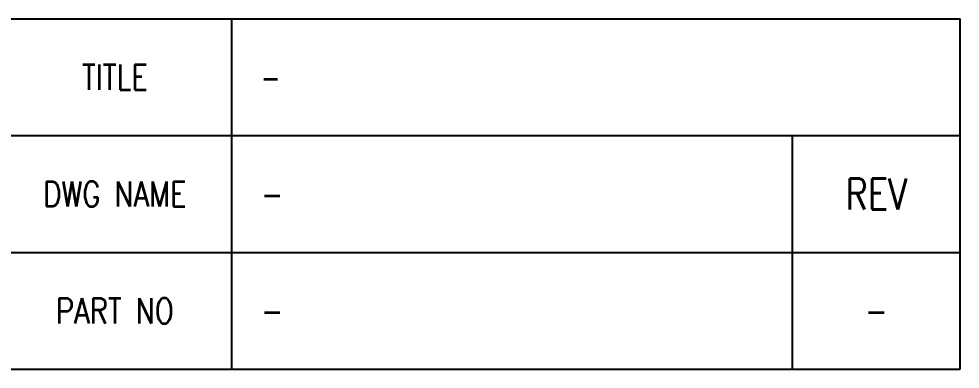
# Model space of a CAD drawing. Header units: millimetres. Extents: x -796 to 677, y -1515 to -1020.
# Drawn here: x 241.96 to 290.29, y -1254.79 to -1236.79 of the extents above; entities that cross this region are included whole.
import ezdxf

# ---------------------------------------------------------------- set-up
doc = ezdxf.new("R2010")
doc.units = ezdxf.units.MM
for name, color, linetype, lineweight in [('0_SHELL', 5, 'Continuous', 30), ('8_ETC(RED)', 10, 'Continuous', 5), ('9_LOGO(BL)', 5, 'Continuous', 5), ('9_LOGO(OG)', 40, 'Continuous', 5), ('9_LOGO(PK)', 230, 'Continuous', 5), ('9_LOGO(PU)', 190, 'Continuous', 5), ('9_LOGO(YL)', 2, 'Continuous', 5)]:
    doc.layers.add(name, color=color, linetype=linetype, lineweight=lineweight)
doc.styles.add('TEXT', font='romans.shx', dxfattribs={"width": 0.8, "bigfont": 'whgtxt.shx'})

# ---------------------------------------------------------------- blocks, each defined once
blk = doc.blocks.new('N_INTEL_STAMP_250625')
at = {"layer": '8_ETC(RED)', "insert": (0, 0), "char_height": 3, "width": 42, "attachment_point": 5, "style": 'TEXT'}
blk.add_mtext('{\\fArial|b0|i0|c0|p34;\\C256;INTEL CONFIDENTIAL\\PINTEL PROPRIETARY INFORMATION}', dxfattribs=at)
blk = doc.blocks.new('N_ISC_LOGO_202503')
h = blk.add_hatch(color=180)
edge = h.paths.add_edge_path()
edge.add_spline(control_points=[(0.207, 2.205), (0.207, 2.205), (0.207, 2.319), (0.207, 2.319), (0.207, 2.319), (0.186, 2.319), (0.165, 2.319)], knot_values=[9.5, 9.5, 9.5, 9.5, 10.5, 10.5, 10.5, 11, 11, 11, 11], degree=3, periodic=0)
edge.add_spline(control_points=[(0.165, 2.319), (0.143, 2.319), (0.122, 2.319), (0.122, 2.319), (0.122, 2.319), (0.122, 2.312), (0.122, 2.306)], knot_values=[8.5, 8.5, 8.5, 8.5, 9, 9, 9, 9.5, 9.5, 9.5, 9.5], degree=3, periodic=0)
edge.add_spline(control_points=[(0.122, 2.306), (0.122, 2.299), (0.122, 2.292), (0.122, 2.292), (0.122, 2.292), (0.136, 2.292), (0.149, 2.292)], knot_values=[7.5, 7.5, 7.5, 7.5, 8, 8, 8, 8.5, 8.5, 8.5, 8.5], degree=3, periodic=0)
edge.add_spline(control_points=[(0.149, 2.292), (0.162, 2.292), (0.175, 2.292), (0.175, 2.292), (0.175, 2.292), (0.175, 2.275), (0.175, 2.258)], knot_values=[6.5, 6.5, 6.5, 6.5, 7, 7, 7, 7.5, 7.5, 7.5, 7.5], degree=3, periodic=0)
edge.add_spline(control_points=[(0.175, 2.258), (0.175, 2.241), (0.175, 2.224), (0.175, 2.224), (0.168, 2.222), (0.151, 2.217), (0.125, 2.217)], knot_values=[5, 5, 5, 5, 5.5, 5.5, 5.5, 6.5, 6.5, 6.5, 6.5], degree=3, periodic=0)
edge.add_spline(control_points=[(0.125, 2.217), (0.102, 2.217), (0.079, 2.222), (0.064, 2.239)], knot_values=[4, 4, 4, 4, 5, 5, 5, 5], degree=3, periodic=0)
edge.add_spline(control_points=[(0.064, 2.239), (0.047, 2.259), (0.043, 2.292), (0.043, 2.312)], knot_values=[3, 3, 3, 3, 4, 4, 4, 4], degree=3, periodic=0)
edge.add_spline(control_points=[(0.043, 2.312), (0.043, 2.333), (0.047, 2.363), (0.067, 2.386)], knot_values=[2, 2, 2, 2, 3, 3, 3, 3], degree=3, periodic=0)
edge.add_spline(control_points=[(0.067, 2.386), (0.079, 2.399), (0.097, 2.405), (0.119, 2.405)], knot_values=[1, 1, 1, 1, 2, 2, 2, 2], degree=3, periodic=0)
edge.add_spline(control_points=[(0.119, 2.405), (0.15, 2.405), (0.168, 2.391), (0.171, 2.369)], knot_values=[0, 0, 0, 0, 1, 1, 1, 1], degree=3, periodic=0)
edge.add_spline(control_points=[(0.171, 2.369), (0.171, 2.369), (0.18, 2.369), (0.189, 2.369)], knot_values=[18.5, 18.5, 18.5, 18.5, 19, 19, 19, 19], degree=3, periodic=0)
edge.add_spline(control_points=[(0.189, 2.369), (0.197, 2.369), (0.206, 2.369), (0.206, 2.369), (0.205, 2.378), (0.204, 2.392), (0.191, 2.406)], knot_values=[17, 17, 17, 17, 17.5, 17.5, 17.5, 18.5, 18.5, 18.5, 18.5], degree=3, periodic=0)
edge.add_spline(control_points=[(0.191, 2.406), (0.169, 2.428), (0.141, 2.431), (0.123, 2.431)], knot_values=[16, 16, 16, 16, 17, 17, 17, 17], degree=3, periodic=0)
edge.add_spline(control_points=[(0.123, 2.431), (0.111, 2.431), (0.081, 2.43), (0.058, 2.414)], knot_values=[15, 15, 15, 15, 16, 16, 16, 16], degree=3, periodic=0)
edge.add_spline(control_points=[(0.058, 2.414), (0.015, 2.385), (0.009, 2.331), (0.009, 2.308)], knot_values=[14, 14, 14, 14, 15, 15, 15, 15], degree=3, periodic=0)
edge.add_spline(control_points=[(0.009, 2.308), (0.009, 2.275), (0.019, 2.243), (0.041, 2.22)], knot_values=[13, 13, 13, 13, 14, 14, 14, 14], degree=3, periodic=0)
edge.add_spline(control_points=[(0.041, 2.22), (0.058, 2.203), (0.082, 2.191), (0.125, 2.191)], knot_values=[12, 12, 12, 12, 13, 13, 13, 13], degree=3, periodic=0)
edge.add_spline(control_points=[(0.125, 2.191), (0.164, 2.191), (0.194, 2.201), (0.207, 2.205)], knot_values=[11, 11, 11, 11, 12, 12, 12, 12], degree=3, periodic=0)
h.paths.add_polyline_path([(0.322, 2.427), (0.29, 2.427), (0.29, 2.196), (0.429, 2.196), (0.429, 2.224), (0.322, 2.224)])
h.paths.add_polyline_path([(1.06, 2.427), (0.963, 2.196), (0.996, 2.196), (1.021, 2.256), (1.128, 2.256), (1.152, 2.196), (1.187, 2.196), (1.094, 2.427)])
h.paths.add_polyline_path([(1.118, 2.282), (1.031, 2.282), (1.076, 2.395)], flags=16)
h.paths.add_polyline_path([(1.246, 2.427), (1.246, 2.196), (1.384, 2.196), (1.384, 2.224), (1.277, 2.224), (1.277, 2.427)])
h.paths.add_polyline_path([(1.561, 2.427), (1.561, 2.196), (1.593, 2.196), (1.593, 2.427)])
h.paths.add_polyline_path([(1.678, 2.427), (1.678, 2.196), (1.707, 2.196), (1.707, 2.392), (1.824, 2.196), (1.865, 2.196), (1.865, 2.427), (1.835, 2.427), (1.835, 2.236), (1.722, 2.427)])
h.paths.add_polyline_path([(1.951, 2.427), (1.951, 2.196), (1.981, 2.196), (1.981, 2.392), (2.098, 2.196), (2.139, 2.196), (2.139, 2.427), (2.109, 2.427), (2.109, 2.236), (1.996, 2.427)])
h.paths.add_polyline_path([(2.461, 2.427), (2.543, 2.196), (2.578, 2.196), (2.663, 2.427), (2.63, 2.427), (2.561, 2.23), (2.496, 2.427)])
h.paths.add_polyline_path([(2.68, 2.196), (2.713, 2.196), (2.737, 2.256), (2.845, 2.256), (2.869, 2.196), (2.904, 2.196), (2.811, 2.427), (2.777, 2.427)])
h.paths.add_polyline_path([(2.835, 2.282), (2.748, 2.282), (2.792, 2.395)], flags=16)
h.paths.add_polyline_path([(2.993, 2.399), (2.993, 2.196), (3.024, 2.196), (3.024, 2.399), (3.102, 2.399), (3.102, 2.427), (2.916, 2.427), (2.916, 2.399)])
h.paths.add_polyline_path([(3.157, 2.427), (3.157, 2.196), (3.189, 2.196), (3.189, 2.427)])
h.paths.add_polyline_path([(3.548, 2.427), (3.548, 2.196), (3.577, 2.196), (3.577, 2.392), (3.694, 2.196), (3.735, 2.196), (3.735, 2.427), (3.705, 2.427), (3.705, 2.236), (3.592, 2.427)])
h = blk.add_hatch(color=180)
edge = h.paths.add_edge_path()
edge.add_spline(control_points=[(0.496, 2.402), (0.471, 2.375), (0.467, 2.336), (0.467, 2.31)], knot_values=[4, 4, 4, 4, 5, 5, 5, 5], degree=3, periodic=0)
edge.add_spline(control_points=[(0.467, 2.31), (0.467, 2.247), (0.492, 2.191), (0.571, 2.191)], knot_values=[3, 3, 3, 3, 4, 4, 4, 4], degree=3, periodic=0)
edge.add_spline(control_points=[(0.571, 2.191), (0.653, 2.191), (0.677, 2.252), (0.677, 2.314)], knot_values=[2, 2, 2, 2, 3, 3, 3, 3], degree=3, periodic=0)
edge.add_spline(control_points=[(0.677, 2.314), (0.677, 2.392), (0.637, 2.433), (0.573, 2.433)], knot_values=[1, 1, 1, 1, 2, 2, 2, 2], degree=3, periodic=0)
edge.add_spline(control_points=[(0.573, 2.433), (0.552, 2.433), (0.52, 2.428), (0.496, 2.402)], knot_values=[0, 0, 0, 0, 1, 1, 1, 1], degree=3, periodic=0)
edge = h.paths.add_edge_path(flags=16)
edge.add_spline(control_points=[(0.5, 2.312), (0.5, 2.359), (0.515, 2.406), (0.574, 2.406)], knot_values=[4, 4, 4, 4, 5, 5, 5, 5], degree=3, periodic=0)
edge.add_spline(control_points=[(0.574, 2.406), (0.626, 2.406), (0.644, 2.366), (0.644, 2.314)], knot_values=[3, 3, 3, 3, 4, 4, 4, 4], degree=3, periodic=0)
edge.add_spline(control_points=[(0.644, 2.314), (0.644, 2.298), (0.642, 2.262), (0.623, 2.239)], knot_values=[2, 2, 2, 2, 3, 3, 3, 3], degree=3, periodic=0)
edge.add_spline(control_points=[(0.623, 2.239), (0.609, 2.223), (0.591, 2.218), (0.572, 2.218)], knot_values=[1, 1, 1, 1, 2, 2, 2, 2], degree=3, periodic=0)
edge.add_spline(control_points=[(0.572, 2.218), (0.554, 2.218), (0.534, 2.223), (0.521, 2.239)], knot_values=[0, 0, 0, 0, 1, 1, 1, 1], degree=3, periodic=0)
edge.add_spline(control_points=[(0.521, 2.239), (0.505, 2.259), (0.5, 2.286), (0.5, 2.312)], knot_values=[5, 5, 5, 5, 6, 6, 6, 6], degree=3, periodic=0)
h = blk.add_hatch(color=180)
edge = h.paths.add_edge_path()
edge.add_spline(control_points=[(0.752, 2.311), (0.752, 2.254), (0.752, 2.196), (0.752, 2.196), (0.752, 2.196), (0.752, 2.196), (0.752, 2.196)], knot_values=[7.998047, 7.998047, 7.998047, 7.998047, 8.498037, 8.498037, 8.498037, 8.49999, 8.49999, 8.49999, 8.49999], degree=3, periodic=0)
edge.add_spline(control_points=[(0.76, 2.196), (0.761, 2.196), (0.763, 2.196), (0.765, 2.196)], knot_values=[7.750005, 7.750005, 7.750005, 7.750005, 7.812504, 7.812504, 7.812504, 7.812504], degree=3, periodic=0)
edge.add_spline(control_points=[(0.765, 2.196), (0.769, 2.196), (0.774, 2.196), (0.779, 2.196)], knot_values=[7.625007, 7.625007, 7.625007, 7.625007, 7.750005, 7.750005, 7.750005, 7.750005], degree=3, periodic=0)
edge.add_spline(control_points=[(0.779, 2.196), (0.783, 2.196), (0.789, 2.196), (0.794, 2.196)], knot_values=[7.50001, 7.50001, 7.50001, 7.50001, 7.625007, 7.625007, 7.625007, 7.625007], degree=3, periodic=0)
edge.add_spline(control_points=[(0.794, 2.196), (0.804, 2.196), (0.815, 2.196), (0.823, 2.196)], knot_values=[7.250015, 7.250015, 7.250015, 7.250015, 7.50001, 7.50001, 7.50001, 7.50001], degree=3, periodic=0)
edge.add_spline(control_points=[(0.823, 2.196), (0.831, 2.196), (0.836, 2.196), (0.836, 2.196), (0.854, 2.196), (0.872, 2.196), (0.888, 2.207)], knot_values=[6, 6, 6, 6, 6.250015, 6.250015, 6.250015, 7.250015, 7.250015, 7.250015, 7.250015], degree=3, periodic=0)
edge.add_spline(control_points=[(0.888, 2.207), (0.896, 2.212), (0.916, 2.228), (0.916, 2.259)], knot_values=[5, 5, 5, 5, 6, 6, 6, 6], degree=3, periodic=0)
edge.add_spline(control_points=[(0.916, 2.259), (0.916, 2.303), (0.883, 2.313), (0.87, 2.317)], knot_values=[4, 4, 4, 4, 5, 5, 5, 5], degree=3, periodic=0)
edge.add_spline(control_points=[(0.87, 2.317), (0.881, 2.321), (0.909, 2.331), (0.909, 2.369)], knot_values=[3, 3, 3, 3, 4, 4, 4, 4], degree=3, periodic=0)
edge.add_spline(control_points=[(0.909, 2.369), (0.909, 2.387), (0.902, 2.4), (0.893, 2.41)], knot_values=[2, 2, 2, 2, 3, 3, 3, 3], degree=3, periodic=0)
edge.add_spline(control_points=[(0.893, 2.41), (0.878, 2.424), (0.862, 2.427), (0.834, 2.427)], knot_values=[1, 1, 1, 1, 2, 2, 2, 2], degree=3, periodic=0)
edge.add_spline(control_points=[(0.834, 2.427), (0.834, 2.427), (0.752, 2.427), (0.752, 2.427)], knot_values=[0.00001, 0.00001, 0.00001, 0.00001, 1, 1, 1, 1], degree=3, periodic=0)
edge.add_spline(control_points=[(0.752, 2.427), (0.752, 2.427), (0.752, 2.369), (0.752, 2.311)], knot_values=[8.49999, 8.49999, 8.49999, 8.49999, 9, 9, 9, 9], degree=3, periodic=0)
edge = h.paths.add_edge_path(flags=16)
edge.add_spline(control_points=[(0.839, 2.302), (0.867, 2.302), (0.883, 2.285), (0.883, 2.262)], knot_values=[2, 2, 2, 2, 3, 3, 3, 3], degree=3, periodic=0)
edge.add_spline(control_points=[(0.883, 2.262), (0.883, 2.235), (0.863, 2.222), (0.838, 2.222)], knot_values=[1, 1, 1, 1, 2, 2, 2, 2], degree=3, periodic=0)
edge.add_spline(control_points=[(0.838, 2.222), (0.838, 2.222), (0.783, 2.222), (0.783, 2.222)], knot_values=[0.00001, 0.00001, 0.00001, 0.00001, 1, 1, 1, 1], degree=3, periodic=0)
edge.add_spline(control_points=[(0.783, 2.222), (0.783, 2.222), (0.783, 2.302), (0.783, 2.302), (0.783, 2.302), (0.839, 2.302), (0.839, 2.302)], knot_values=[3.00002, 3.00002, 3.00002, 3.00002, 4, 4, 4, 4.99998, 4.99998, 4.99998, 4.99998], degree=3, periodic=0)
edge = h.paths.add_edge_path(flags=16)
edge.add_spline(control_points=[(0.876, 2.366), (0.876, 2.329), (0.838, 2.329), (0.828, 2.329)], knot_values=[1, 1, 1, 1, 2, 2, 2, 2], degree=3, periodic=0)
edge.add_spline(control_points=[(0.828, 2.329), (0.828, 2.329), (0.783, 2.329), (0.783, 2.329)], knot_values=[0.00001, 0.00001, 0.00001, 0.00001, 1, 1, 1, 1], degree=3, periodic=0)
edge.add_spline(control_points=[(0.783, 2.329), (0.783, 2.329), (0.783, 2.401), (0.783, 2.401), (0.783, 2.401), (0.829, 2.401), (0.829, 2.401)], knot_values=[3.00002, 3.00002, 3.00002, 3.00002, 4, 4, 4, 4.99998, 4.99998, 4.99998, 4.99998], degree=3, periodic=0)
edge.add_spline(control_points=[(0.829, 2.401), (0.846, 2.401), (0.876, 2.401), (0.876, 2.366)], knot_values=[2, 2, 2, 2, 3, 3, 3, 3], degree=3, periodic=0)
h = blk.add_hatch(color=180)
edge = h.paths.add_edge_path()
edge.add_spline(control_points=[(2.229, 2.402), (2.204, 2.375), (2.2, 2.336), (2.2, 2.31)], knot_values=[4, 4, 4, 4, 5, 5, 5, 5], degree=3, periodic=0)
edge.add_spline(control_points=[(2.2, 2.31), (2.2, 2.247), (2.225, 2.191), (2.304, 2.191)], knot_values=[3, 3, 3, 3, 4, 4, 4, 4], degree=3, periodic=0)
edge.add_spline(control_points=[(2.304, 2.191), (2.386, 2.191), (2.41, 2.252), (2.41, 2.314)], knot_values=[2, 2, 2, 2, 3, 3, 3, 3], degree=3, periodic=0)
edge.add_spline(control_points=[(2.41, 2.314), (2.41, 2.392), (2.37, 2.433), (2.306, 2.433)], knot_values=[1, 1, 1, 1, 2, 2, 2, 2], degree=3, periodic=0)
edge.add_spline(control_points=[(2.306, 2.433), (2.285, 2.433), (2.253, 2.428), (2.229, 2.402)], knot_values=[0, 0, 0, 0, 1, 1, 1, 1], degree=3, periodic=0)
edge = h.paths.add_edge_path(flags=16)
edge.add_spline(control_points=[(2.233, 2.312), (2.233, 2.359), (2.248, 2.406), (2.307, 2.406)], knot_values=[4, 4, 4, 4, 5, 5, 5, 5], degree=3, periodic=0)
edge.add_spline(control_points=[(2.307, 2.406), (2.359, 2.406), (2.377, 2.366), (2.377, 2.314)], knot_values=[3, 3, 3, 3, 4, 4, 4, 4], degree=3, periodic=0)
edge.add_spline(control_points=[(2.377, 2.314), (2.377, 2.298), (2.375, 2.262), (2.356, 2.239)], knot_values=[2, 2, 2, 2, 3, 3, 3, 3], degree=3, periodic=0)
edge.add_spline(control_points=[(2.356, 2.239), (2.342, 2.223), (2.324, 2.218), (2.305, 2.218)], knot_values=[1, 1, 1, 1, 2, 2, 2, 2], degree=3, periodic=0)
edge.add_spline(control_points=[(2.305, 2.218), (2.287, 2.218), (2.267, 2.223), (2.254, 2.239)], knot_values=[0, 0, 0, 0, 1, 1, 1, 1], degree=3, periodic=0)
edge.add_spline(control_points=[(2.254, 2.239), (2.238, 2.259), (2.233, 2.286), (2.233, 2.312)], knot_values=[5, 5, 5, 5, 6, 6, 6, 6], degree=3, periodic=0)
h = blk.add_hatch(color=180)
edge = h.paths.add_edge_path()
edge.add_spline(control_points=[(3.291, 2.402), (3.266, 2.375), (3.261, 2.336), (3.261, 2.31)], knot_values=[4, 4, 4, 4, 5, 5, 5, 5], degree=3, periodic=0)
edge.add_spline(control_points=[(3.261, 2.31), (3.261, 2.247), (3.287, 2.191), (3.365, 2.191)], knot_values=[3, 3, 3, 3, 4, 4, 4, 4], degree=3, periodic=0)
edge.add_spline(control_points=[(3.365, 2.191), (3.447, 2.191), (3.472, 2.252), (3.472, 2.314)], knot_values=[2, 2, 2, 2, 3, 3, 3, 3], degree=3, periodic=0)
edge.add_spline(control_points=[(3.472, 2.314), (3.472, 2.392), (3.432, 2.433), (3.368, 2.433)], knot_values=[1, 1, 1, 1, 2, 2, 2, 2], degree=3, periodic=0)
edge.add_spline(control_points=[(3.368, 2.433), (3.346, 2.433), (3.315, 2.428), (3.291, 2.402)], knot_values=[0, 0, 0, 0, 1, 1, 1, 1], degree=3, periodic=0)
edge = h.paths.add_edge_path(flags=16)
edge.add_spline(control_points=[(3.295, 2.312), (3.295, 2.359), (3.31, 2.406), (3.368, 2.406)], knot_values=[4, 4, 4, 4, 5, 5, 5, 5], degree=3, periodic=0)
edge.add_spline(control_points=[(3.368, 2.406), (3.421, 2.406), (3.438, 2.366), (3.438, 2.314)], knot_values=[3, 3, 3, 3, 4, 4, 4, 4], degree=3, periodic=0)
edge.add_spline(control_points=[(3.438, 2.314), (3.438, 2.298), (3.436, 2.262), (3.417, 2.239)], knot_values=[2, 2, 2, 2, 3, 3, 3, 3], degree=3, periodic=0)
edge.add_spline(control_points=[(3.417, 2.239), (3.404, 2.223), (3.385, 2.218), (3.366, 2.218)], knot_values=[1, 1, 1, 1, 2, 2, 2, 2], degree=3, periodic=0)
edge.add_spline(control_points=[(3.366, 2.218), (3.348, 2.218), (3.328, 2.223), (3.315, 2.239)], knot_values=[0, 0, 0, 0, 1, 1, 1, 1], degree=3, periodic=0)
edge.add_spline(control_points=[(3.315, 2.239), (3.299, 2.259), (3.295, 2.286), (3.295, 2.312)], knot_values=[5, 5, 5, 5, 6, 6, 6, 6], degree=3, periodic=0)
h = blk.add_hatch(color=180)
h.paths.add_polyline_path([(0.449, 1.621), (0, 1.621), (0, 0), (0.449, 0)])
edge = h.paths.add_edge_path()
edge.add_spline(control_points=[(1.521, 1.288), (1.562, 1.255), (1.582, 1.207), (1.58, 1.144)], knot_values=[0, 0, 0, 0, 1, 1, 1, 1], degree=3, periodic=0)
edge.add_spline(control_points=[(1.58, 1.144), (1.58, 1.144), (1.692, 1.144), (1.805, 1.144)], knot_values=[30.5, 30.5, 30.5, 30.5, 31, 31, 31, 31], degree=3, periodic=0)
edge.add_spline(control_points=[(1.805, 1.144), (1.917, 1.144), (2.029, 1.144), (2.029, 1.144), (2.035, 1.338), (1.973, 1.472), (1.843, 1.546)], knot_values=[29, 29, 29, 29, 29.5, 29.5, 29.5, 30.5, 30.5, 30.5, 30.5], degree=3, periodic=0)
edge.add_spline(control_points=[(1.843, 1.546), (1.713, 1.619), (1.561, 1.655), (1.386, 1.654)], knot_values=[28, 28, 28, 28, 29, 29, 29, 29], degree=3, periodic=0)
edge.add_spline(control_points=[(1.386, 1.654), (1.213, 1.655), (1.061, 1.622), (0.928, 1.555)], knot_values=[27, 27, 27, 27, 28, 28, 28, 28], degree=3, periodic=0)
edge.add_spline(control_points=[(0.928, 1.555), (0.793, 1.485), (0.717, 1.355), (0.701, 1.165)], knot_values=[26, 26, 26, 26, 27, 27, 27, 27], degree=3, periodic=0)
edge.add_spline(control_points=[(0.701, 1.165), (0.701, 0.982), (0.78, 0.85), (0.938, 0.769)], knot_values=[25, 25, 25, 25, 26, 26, 26, 26], degree=3, periodic=0)
edge.add_spline(control_points=[(0.938, 0.769), (1.03, 0.733), (1.117, 0.705), (1.198, 0.686)], knot_values=[24, 24, 24, 24, 25, 25, 25, 25], degree=3, periodic=0)
edge.add_spline(control_points=[(1.198, 0.686), (1.282, 0.667), (1.355, 0.648), (1.419, 0.632)], knot_values=[23, 23, 23, 23, 24, 24, 24, 24], degree=3, periodic=0)
edge.add_spline(control_points=[(1.419, 0.632), (1.484, 0.615), (1.535, 0.593), (1.573, 0.565)], knot_values=[22, 22, 22, 22, 23, 23, 23, 23], degree=3, periodic=0)
edge.add_spline(control_points=[(1.573, 0.565), (1.611, 0.538), (1.63, 0.496), (1.63, 0.441)], knot_values=[21, 21, 21, 21, 22, 22, 22, 22], degree=3, periodic=0)
edge.add_spline(control_points=[(1.63, 0.441), (1.628, 0.387), (1.603, 0.347), (1.554, 0.32)], knot_values=[20, 20, 20, 20, 21, 21, 21, 21], degree=3, periodic=0)
edge.add_spline(control_points=[(1.554, 0.32), (1.503, 0.293), (1.45, 0.279), (1.394, 0.279)], knot_values=[19, 19, 19, 19, 20, 20, 20, 20], degree=3, periodic=0)
edge.add_spline(control_points=[(1.394, 0.279), (1.313, 0.279), (1.248, 0.3), (1.2, 0.342)], knot_values=[18, 18, 18, 18, 19, 19, 19, 19], degree=3, periodic=0)
edge.add_spline(control_points=[(1.2, 0.342), (1.151, 0.381), (1.125, 0.439), (1.124, 0.515)], knot_values=[17, 17, 17, 17, 18, 18, 18, 18], degree=3, periodic=0)
edge.add_spline(control_points=[(1.124, 0.515), (1.124, 0.515), (0.675, 0.515), (0.675, 0.515), (0.685, 0.3), (0.758, 0.155), (0.893, 0.079)], knot_values=[15, 15, 15, 15, 16, 16, 16, 17, 17, 17, 17], degree=3, periodic=0)
edge.add_spline(control_points=[(0.893, 0.079), (1.027, 0.002), (1.19, -0.035), (1.382, -0.034)], knot_values=[14, 14, 14, 14, 15, 15, 15, 15], degree=3, periodic=0)
edge.add_spline(control_points=[(1.382, -0.034), (1.575, -0.034), (1.74, 0.007), (1.875, 0.09)], knot_values=[13, 13, 13, 13, 14, 14, 14, 14], degree=3, periodic=0)
edge.add_spline(control_points=[(1.875, 0.09), (2.012, 0.172), (2.083, 0.299), (2.085, 0.469)], knot_values=[12, 12, 12, 12, 13, 13, 13, 13], degree=3, periodic=0)
edge.add_spline(control_points=[(2.085, 0.469), (2.084, 0.578), (2.062, 0.665), (2.021, 0.73)], knot_values=[11, 11, 11, 11, 12, 12, 12, 12], degree=3, periodic=0)
edge.add_spline(control_points=[(2.021, 0.73), (1.979, 0.794), (1.924, 0.843), (1.855, 0.876)], knot_values=[10, 10, 10, 10, 11, 11, 11, 11], degree=3, periodic=0)
edge.add_spline(control_points=[(1.855, 0.876), (1.789, 0.91), (1.717, 0.937), (1.642, 0.956)], knot_values=[9, 9, 9, 9, 10, 10, 10, 10], degree=3, periodic=0)
edge.add_spline(control_points=[(1.642, 0.956), (1.564, 0.973), (1.49, 0.988), (1.419, 1.003)], knot_values=[8, 8, 8, 8, 9, 9, 9, 9], degree=3, periodic=0)
edge.add_spline(control_points=[(1.419, 1.003), (1.391, 1.012), (1.361, 1.022), (1.331, 1.033)], knot_values=[7, 7, 7, 7, 8, 8, 8, 8], degree=3, periodic=0)
edge.add_spline(control_points=[(1.331, 1.033), (1.3, 1.041), (1.271, 1.053), (1.245, 1.066)], knot_values=[6, 6, 6, 6, 7, 7, 7, 7], degree=3, periodic=0)
edge.add_spline(control_points=[(1.245, 1.066), (1.219, 1.083), (1.198, 1.1), (1.181, 1.12)], knot_values=[5, 5, 5, 5, 6, 6, 6, 6], degree=3, periodic=0)
edge.add_spline(control_points=[(1.181, 1.12), (1.165, 1.14), (1.157, 1.164), (1.157, 1.191)], knot_values=[4, 4, 4, 4, 5, 5, 5, 5], degree=3, periodic=0)
edge.add_spline(control_points=[(1.157, 1.191), (1.157, 1.234), (1.176, 1.269), (1.215, 1.298)], knot_values=[3, 3, 3, 3, 4, 4, 4, 4], degree=3, periodic=0)
edge.add_spline(control_points=[(1.215, 1.298), (1.252, 1.326), (1.297, 1.34), (1.349, 1.34)], knot_values=[2, 2, 2, 2, 3, 3, 3, 3], degree=3, periodic=0)
edge.add_spline(control_points=[(1.349, 1.34), (1.425, 1.34), (1.483, 1.323), (1.521, 1.288)], knot_values=[1, 1, 1, 1, 2, 2, 2, 2], degree=3, periodic=0)
edge = h.paths.add_edge_path()
edge.add_spline(control_points=[(3.078, 1.34), (3.26, 1.339), (3.359, 1.263), (3.373, 1.111)], knot_values=[0, 0, 0, 0, 1, 1, 1, 1], degree=3, periodic=0)
edge.add_spline(control_points=[(3.373, 1.111), (3.373, 1.111), (3.487, 1.111), (3.601, 1.111)], knot_values=[15.5, 15.5, 15.5, 15.5, 16, 16, 16, 16], degree=3, periodic=0)
edge.add_spline(control_points=[(3.601, 1.111), (3.715, 1.111), (3.829, 1.111), (3.829, 1.111), (3.825, 1.313), (3.748, 1.455), (3.599, 1.538)], knot_values=[14, 14, 14, 14, 14.5, 14.5, 14.5, 15.5, 15.5, 15.5, 15.5], degree=3, periodic=0)
edge.add_spline(control_points=[(3.599, 1.538), (3.45, 1.617), (3.276, 1.655), (3.078, 1.654)], knot_values=[13, 13, 13, 13, 14, 14, 14, 14], degree=3, periodic=0)
edge.add_spline(control_points=[(3.078, 1.654), (2.579, 1.644), (2.328, 1.363), (2.326, 0.812)], knot_values=[12, 12, 12, 12, 13, 13, 13, 13], degree=3, periodic=0)
edge.add_spline(control_points=[(2.326, 0.812), (2.328, 0.254), (2.579, -0.028), (3.078, -0.034)], knot_values=[11, 11, 11, 11, 12, 12, 12, 12], degree=3, periodic=0)
edge.add_spline(control_points=[(3.078, -0.034), (3.276, -0.035), (3.45, 0.006), (3.599, 0.09)], knot_values=[10, 10, 10, 10, 11, 11, 11, 11], degree=3, periodic=0)
edge.add_spline(control_points=[(3.599, 0.09), (3.748, 0.175), (3.825, 0.318), (3.829, 0.517)], knot_values=[9, 9, 9, 9, 10, 10, 10, 10], degree=3, periodic=0)
edge.add_spline(control_points=[(3.829, 0.517), (3.829, 0.517), (3.373, 0.517), (3.373, 0.517), (3.361, 0.359), (3.263, 0.279), (3.078, 0.279)], knot_values=[7, 7, 7, 7, 8, 8, 8, 9, 9, 9, 9], degree=3, periodic=0)
edge.add_spline(control_points=[(3.078, 0.279), (2.959, 0.282), (2.879, 0.339), (2.838, 0.451)], knot_values=[6, 6, 6, 6, 7, 7, 7, 7], degree=3, periodic=0)
edge.add_spline(control_points=[(2.838, 0.451), (2.818, 0.501), (2.803, 0.556), (2.794, 0.616)], knot_values=[5, 5, 5, 5, 6, 6, 6, 6], degree=3, periodic=0)
edge.add_spline(control_points=[(2.794, 0.616), (2.786, 0.676), (2.781, 0.736), (2.781, 0.794)], knot_values=[4, 4, 4, 4, 5, 5, 5, 5], degree=3, periodic=0)
edge.add_spline(control_points=[(2.781, 0.794), (2.78, 0.923), (2.799, 1.045), (2.838, 1.161)], knot_values=[3, 3, 3, 3, 4, 4, 4, 4], degree=3, periodic=0)
edge.add_spline(control_points=[(2.838, 1.161), (2.86, 1.216), (2.889, 1.26), (2.927, 1.291)], knot_values=[2, 2, 2, 2, 3, 3, 3, 3], degree=3, periodic=0)
edge.add_spline(control_points=[(2.927, 1.291), (2.966, 1.324), (3.017, 1.34), (3.078, 1.34)], knot_values=[1, 1, 1, 1, 2, 2, 2, 2], degree=3, periodic=0)
at = {"layer": '9_LOGO(BL)'}
h = blk.add_hatch(color=256, dxfattribs=at)
edge = h.paths.add_edge_path()
edge.add_spline(control_points=[(5.15, 1.762), (5.221, 1.745), (5.337, 1.321), (5.365, 1.228)], knot_values=[1, 1, 1, 1, 2, 2, 2, 2], degree=3, periodic=0)
edge.add_spline(control_points=[(5.365, 1.228), (5.465, 1.247), (5.561, 1.28), (5.651, 1.324)], knot_values=[2, 2, 2, 2, 3, 3, 3, 3], degree=3, periodic=0)
edge.add_spline(control_points=[(5.651, 1.324), (5.603, 1.437), (5.406, 1.895), (5.347, 2.003)], knot_values=[3, 3, 3, 3, 4, 4, 4, 4], degree=3, periodic=0)
edge.add_spline(control_points=[(5.347, 2.003), (5.28, 2.126), (5.213, 2.227), (5.118, 2.19)], knot_values=[4, 4, 4, 4, 5, 5, 5, 5], degree=3, periodic=0)
edge.add_spline(control_points=[(5.118, 2.19), (5.032, 2.155), (4.697, 1.449), (4.641, 1.329)], knot_values=[5, 5, 5, 5, 6, 6, 6, 6], degree=3, periodic=0)
edge.add_spline(control_points=[(4.641, 1.329), (4.736, 1.281), (4.839, 1.246), (4.947, 1.227)], knot_values=[6, 6, 6, 6, 7, 7, 7, 7], degree=3, periodic=0)
edge.add_spline(control_points=[(4.947, 1.227), (4.984, 1.383), (5.086, 1.777), (5.15, 1.762)], knot_values=[0, 0, 0, 0, 1, 1, 1, 1], degree=3, periodic=0)
at = {"layer": '9_LOGO(OG)'}
h = blk.add_hatch(color=256, dxfattribs=at)
edge = h.paths.add_edge_path()
edge.add_spline(control_points=[(4.795, 2.807), (4.728, 2.777), (4.379, 3.045), (4.301, 3.102)], knot_values=[1, 1, 1, 1, 2, 2, 2, 2], degree=3, periodic=0)
edge.add_spline(control_points=[(4.301, 3.102), (4.232, 3.026), (4.176, 2.942), (4.131, 2.853)], knot_values=[2, 2, 2, 2, 3, 3, 3, 3], degree=3, periodic=0)
edge.add_spline(control_points=[(4.131, 2.853), (4.237, 2.792), (4.672, 2.546), (4.783, 2.496)], knot_values=[3, 3, 3, 3, 4, 4, 4, 4], degree=3, periodic=0)
edge.add_spline(control_points=[(4.783, 2.496), (4.911, 2.438), (5.026, 2.398), (5.078, 2.485)], knot_values=[4, 4, 4, 4, 5, 5, 5, 5], degree=3, periodic=0)
edge.add_spline(control_points=[(5.078, 2.485), (5.126, 2.565), (4.967, 3.33), (4.939, 3.459)], knot_values=[5, 5, 5, 5, 6, 6, 6, 6], degree=3, periodic=0)
edge.add_spline(control_points=[(4.939, 3.459), (4.834, 3.44), (4.731, 3.405), (4.633, 3.356)], knot_values=[6, 6, 6, 6, 7, 7, 7, 7], degree=3, periodic=0)
edge.add_spline(control_points=[(4.633, 3.356), (4.697, 3.209), (4.855, 2.833), (4.795, 2.807)], knot_values=[0, 0, 0, 0, 1, 1, 1, 1], degree=3, periodic=0)
at = {"layer": '9_LOGO(PK)'}
h = blk.add_hatch(color=256, dxfattribs=at)
edge = h.paths.add_edge_path()
edge.add_spline(control_points=[(5.493, 2.808), (5.446, 2.865), (5.607, 3.274), (5.64, 3.365)], knot_values=[1, 1, 1, 1, 2, 2, 2, 2], degree=3, periodic=0)
edge.add_spline(control_points=[(5.64, 3.365), (5.548, 3.41), (5.452, 3.441), (5.354, 3.459)], knot_values=[2, 2, 2, 2, 3, 3, 3, 3], degree=3, periodic=0)
edge.add_spline(control_points=[(5.354, 3.459), (5.325, 3.34), (5.208, 2.855), (5.19, 2.734)], knot_values=[3, 3, 3, 3, 4, 4, 4, 4], degree=3, periodic=0)
edge.add_spline(control_points=[(5.19, 2.734), (5.17, 2.595), (5.164, 2.474), (5.262, 2.447)], knot_values=[4, 4, 4, 4, 5, 5, 5, 5], degree=3, periodic=0)
edge.add_spline(control_points=[(5.262, 2.447), (5.352, 2.423), (6.043, 2.788), (6.159, 2.85)], knot_values=[5, 5, 5, 5, 6, 6, 6, 6], degree=3, periodic=0)
edge.add_spline(control_points=[(6.159, 2.85), (6.112, 2.945), (6.051, 3.035), (5.976, 3.115)], knot_values=[6, 6, 6, 6, 7, 7, 7, 7], degree=3, periodic=0)
edge.add_spline(control_points=[(5.976, 3.115), (5.852, 3.013), (5.535, 2.758), (5.493, 2.808)], knot_values=[0, 0, 0, 0, 1, 1, 1, 1], degree=3, periodic=0)
at = {"layer": '9_LOGO(PU)'}
h = blk.add_hatch(color=256, dxfattribs=at)
edge = h.paths.add_edge_path()
edge.add_spline(control_points=[(5.278, 2.271), (5.282, 2.178), (5.838, 1.629), (5.933, 1.536)], knot_values=[5, 5, 5, 5, 6, 6, 6, 6], degree=3, periodic=0)
edge.add_spline(control_points=[(5.933, 1.536), (6.009, 1.61), (6.076, 1.696), (6.13, 1.791)], knot_values=[6, 6, 6, 6, 7, 7, 7, 7], degree=3, periodic=0)
edge.add_spline(control_points=[(6.13, 1.791), (5.996, 1.878), (5.657, 2.104), (5.692, 2.16)], knot_values=[0, 0, 0, 0, 1, 1, 1, 1], degree=3, periodic=0)
edge.add_spline(control_points=[(5.692, 2.16), (5.732, 2.221), (6.17, 2.19), (6.267, 2.186)], knot_values=[1, 1, 1, 1, 2, 2, 2, 2], degree=3, periodic=0)
edge.add_spline(control_points=[(6.267, 2.186), (6.282, 2.288), (6.283, 2.389), (6.271, 2.488)], knot_values=[2, 2, 2, 2, 3, 3, 3, 3], degree=3, periodic=0)
edge.add_spline(control_points=[(6.271, 2.488), (6.149, 2.48), (5.651, 2.445), (5.53, 2.425)], knot_values=[3, 3, 3, 3, 4, 4, 4, 4], degree=3, periodic=0)
edge.add_spline(control_points=[(5.53, 2.425), (5.392, 2.403), (5.274, 2.372), (5.278, 2.271)], knot_values=[4, 4, 4, 4, 5, 5, 5, 5], degree=3, periodic=0)
at = {"layer": '9_LOGO(YL)'}
h = blk.add_hatch(color=256, dxfattribs=at)
edge = h.paths.add_edge_path()
edge.add_spline(control_points=[(4.878, 2.045), (4.975, 2.145), (5.052, 2.24), (4.988, 2.319)], knot_values=[4, 4, 4, 4, 5, 5, 5, 5], degree=3, periodic=0)
edge.add_spline(control_points=[(4.988, 2.319), (4.929, 2.391), (4.155, 2.5), (4.024, 2.518)], knot_values=[5, 5, 5, 5, 6, 6, 6, 6], degree=3, periodic=0)
edge.add_spline(control_points=[(4.024, 2.518), (4.007, 2.413), (4.004, 2.304), (4.018, 2.195)], knot_values=[6, 6, 6, 6, 7, 7, 7, 7], degree=3, periodic=0)
edge.add_spline(control_points=[(4.018, 2.195), (4.177, 2.206), (4.584, 2.226), (4.589, 2.161)], knot_values=[0, 0, 0, 0, 1, 1, 1, 1], degree=3, periodic=0)
edge.add_spline(control_points=[(4.589, 2.161), (4.594, 2.088), (4.224, 1.851), (4.144, 1.796)], knot_values=[1, 1, 1, 1, 2, 2, 2, 2], degree=3, periodic=0)
edge.add_spline(control_points=[(4.144, 1.796), (4.192, 1.706), (4.252, 1.624), (4.321, 1.552)], knot_values=[2, 2, 2, 2, 3, 3, 3, 3], degree=3, periodic=0)
edge.add_spline(control_points=[(4.321, 1.552), (4.414, 1.632), (4.793, 1.957), (4.878, 2.045)], knot_values=[3, 3, 3, 3, 4, 4, 4, 4], degree=3, periodic=0)
at = {"color": 180}
for points in [[(0.29, 2.427), (0.322, 2.427), (0.322, 2.224), (0.429, 2.224), (0.429, 2.196), (0.29, 2.196), (0.29, 2.427)], [(1.06, 2.427), (1.094, 2.427), (1.187, 2.196), (1.152, 2.196), (1.128, 2.256), (1.021, 2.256), (0.996, 2.196), (0.963, 2.196), (1.06, 2.427)], [(1.246, 2.427), (1.277, 2.427), (1.277, 2.224), (1.384, 2.224), (1.384, 2.196), (1.246, 2.196), (1.246, 2.427)], [(1.561, 2.427), (1.593, 2.427), (1.593, 2.196), (1.561, 2.196), (1.561, 2.427)], [(1.678, 2.427), (1.722, 2.427), (1.835, 2.236), (1.835, 2.427), (1.865, 2.427), (1.865, 2.196), (1.824, 2.196), (1.707, 2.392), (1.707, 2.196), (1.678, 2.196), (1.678, 2.427)], [(1.951, 2.427), (1.996, 2.427), (2.109, 2.236), (2.109, 2.427), (2.139, 2.427), (2.139, 2.196), (2.098, 2.196), (1.981, 2.392), (1.981, 2.196), (1.951, 2.196), (1.951, 2.427)], [(2.578, 2.196), (2.543, 2.196), (2.461, 2.427), (2.496, 2.427), (2.561, 2.23), (2.63, 2.427), (2.663, 2.427), (2.578, 2.196)], [(2.777, 2.427), (2.811, 2.427), (2.904, 2.196), (2.869, 2.196), (2.845, 2.256), (2.737, 2.256), (2.713, 2.196), (2.68, 2.196), (2.777, 2.427)], [(2.993, 2.196), (2.993, 2.399), (2.916, 2.399), (2.916, 2.427), (3.102, 2.427), (3.102, 2.399), (3.024, 2.399), (3.024, 2.196), (2.993, 2.196)], [(3.157, 2.427), (3.189, 2.427), (3.189, 2.196), (3.157, 2.196), (3.157, 2.427)], [(3.548, 2.427), (3.592, 2.427), (3.705, 2.236), (3.705, 2.427), (3.735, 2.427), (3.735, 2.196), (3.694, 2.196), (3.577, 2.392), (3.577, 2.196), (3.548, 2.196), (3.548, 2.427)], [(1.031, 2.282), (1.118, 2.282), (1.076, 2.395), (1.031, 2.282)], [(2.748, 2.282), (2.835, 2.282), (2.792, 2.395), (2.748, 2.282)], [(0, 0), (0, 1.621), (0.449, 1.621), (0.449, 0), (0, 0)]]:
    blk.add_lwpolyline(points, dxfattribs=at)
for points, knots in [([(0.171, 2.369), (0.168, 2.391), (0.15, 2.405), (0.119, 2.405), (0.097, 2.405), (0.079, 2.399), (0.067, 2.386), (0.047, 2.363), (0.043, 2.333), (0.043, 2.312), (0.043, 2.292), (0.047, 2.259), (0.064, 2.239), (0.079, 2.222), (0.102, 2.217), (0.125, 2.217), (0.151, 2.217), (0.168, 2.222), (0.175, 2.224), (0.175, 2.224), (0.175, 2.292), (0.175, 2.292), (0.175, 2.292), (0.122, 2.292), (0.122, 2.292), (0.122, 2.292), (0.122, 2.319), (0.122, 2.319), (0.122, 2.319), (0.207, 2.319), (0.207, 2.319), (0.207, 2.319), (0.207, 2.205), (0.207, 2.205), (0.194, 2.201), (0.164, 2.191), (0.125, 2.191), (0.082, 2.191), (0.058, 2.203), (0.041, 2.22), (0.019, 2.243), (0.009, 2.275), (0.009, 2.308), (0.009, 2.331), (0.015, 2.385), (0.058, 2.414), (0.081, 2.43), (0.111, 2.431), (0.123, 2.431), (0.141, 2.431), (0.169, 2.428), (0.191, 2.406), (0.204, 2.392), (0.205, 2.378), (0.206, 2.369), (0.206, 2.369), (0.171, 2.369), (0.171, 2.369)], [0, 0, 0, 0, 1, 1, 1, 2, 2, 2, 3, 3, 3, 4, 4, 4, 5, 5, 5, 6, 6, 6, 7, 7, 7, 8, 8, 8, 9, 9, 9, 10, 10, 10, 11, 11, 11, 12, 12, 12, 13, 13, 13, 14, 14, 14, 15, 15, 15, 16, 16, 16, 17, 17, 17, 18, 18, 18, 19, 19, 19, 19]), ([(0.496, 2.402), (0.52, 2.428), (0.552, 2.433), (0.573, 2.433), (0.637, 2.433), (0.677, 2.392), (0.677, 2.314), (0.677, 2.252), (0.653, 2.191), (0.571, 2.191), (0.492, 2.191), (0.467, 2.247), (0.467, 2.31), (0.467, 2.336), (0.471, 2.375), (0.496, 2.402)], [0, 0, 0, 0, 1, 1, 1, 2, 2, 2, 3, 3, 3, 4, 4, 4, 5, 5, 5, 5]), ([(0.752, 2.427), (0.752, 2.427), (0.834, 2.427), (0.834, 2.427), (0.862, 2.427), (0.878, 2.424), (0.893, 2.41), (0.902, 2.4), (0.909, 2.387), (0.909, 2.369), (0.909, 2.331), (0.881, 2.321), (0.87, 2.317), (0.883, 2.313), (0.916, 2.303), (0.916, 2.259), (0.916, 2.228), (0.896, 2.212), (0.888, 2.207), (0.872, 2.196), (0.854, 2.196), (0.836, 2.196), (0.836, 2.196), (0.752, 2.196), (0.752, 2.196), (0.752, 2.196), (0.752, 2.427), (0.752, 2.427)], [0, 0, 0, 0, 1, 1, 1, 2, 2, 2, 3, 3, 3, 4, 4, 4, 5, 5, 5, 6, 6, 6, 7, 7, 7, 8, 8, 8, 9, 9, 9, 9]), ([(2.229, 2.402), (2.253, 2.428), (2.285, 2.433), (2.306, 2.433), (2.37, 2.433), (2.41, 2.392), (2.41, 2.314), (2.41, 2.252), (2.386, 2.191), (2.304, 2.191), (2.225, 2.191), (2.2, 2.247), (2.2, 2.31), (2.2, 2.336), (2.204, 2.375), (2.229, 2.402)], [0, 0, 0, 0, 1, 1, 1, 2, 2, 2, 3, 3, 3, 4, 4, 4, 5, 5, 5, 5]), ([(3.291, 2.402), (3.315, 2.428), (3.346, 2.433), (3.368, 2.433), (3.432, 2.433), (3.472, 2.392), (3.472, 2.314), (3.472, 2.252), (3.447, 2.191), (3.365, 2.191), (3.287, 2.191), (3.261, 2.247), (3.261, 2.31), (3.261, 2.336), (3.266, 2.375), (3.291, 2.402)], [0, 0, 0, 0, 1, 1, 1, 2, 2, 2, 3, 3, 3, 4, 4, 4, 5, 5, 5, 5]), ([(0.521, 2.239), (0.534, 2.223), (0.554, 2.218), (0.572, 2.218), (0.591, 2.218), (0.609, 2.223), (0.623, 2.239), (0.642, 2.262), (0.644, 2.298), (0.644, 2.314), (0.644, 2.366), (0.626, 2.406), (0.574, 2.406), (0.515, 2.406), (0.5, 2.359), (0.5, 2.312), (0.5, 2.286), (0.505, 2.259), (0.521, 2.239)], [0, 0, 0, 0, 1, 1, 1, 2, 2, 2, 3, 3, 3, 4, 4, 4, 5, 5, 5, 6, 6, 6, 6]), ([(0.783, 2.329), (0.783, 2.329), (0.828, 2.329), (0.828, 2.329), (0.838, 2.329), (0.876, 2.329), (0.876, 2.366), (0.876, 2.401), (0.846, 2.401), (0.829, 2.401), (0.829, 2.401), (0.783, 2.401), (0.783, 2.401), (0.783, 2.401), (0.783, 2.329), (0.783, 2.329)], [0, 0, 0, 0, 1, 1, 1, 2, 2, 2, 3, 3, 3, 4, 4, 4, 5, 5, 5, 5]), ([(0.783, 2.222), (0.783, 2.222), (0.838, 2.222), (0.838, 2.222), (0.863, 2.222), (0.883, 2.235), (0.883, 2.262), (0.883, 2.285), (0.867, 2.302), (0.839, 2.302), (0.839, 2.302), (0.783, 2.302), (0.783, 2.302), (0.783, 2.302), (0.783, 2.222), (0.783, 2.222)], [0, 0, 0, 0, 1, 1, 1, 2, 2, 2, 3, 3, 3, 4, 4, 4, 5, 5, 5, 5]), ([(2.254, 2.239), (2.267, 2.223), (2.287, 2.218), (2.305, 2.218), (2.324, 2.218), (2.342, 2.223), (2.356, 2.239), (2.375, 2.262), (2.377, 2.298), (2.377, 2.314), (2.377, 2.366), (2.359, 2.406), (2.307, 2.406), (2.248, 2.406), (2.233, 2.359), (2.233, 2.312), (2.233, 2.286), (2.238, 2.259), (2.254, 2.239)], [0, 0, 0, 0, 1, 1, 1, 2, 2, 2, 3, 3, 3, 4, 4, 4, 5, 5, 5, 6, 6, 6, 6]), ([(3.315, 2.239), (3.328, 2.223), (3.348, 2.218), (3.366, 2.218), (3.385, 2.218), (3.404, 2.223), (3.417, 2.239), (3.436, 2.262), (3.438, 2.298), (3.438, 2.314), (3.438, 2.366), (3.421, 2.406), (3.368, 2.406), (3.31, 2.406), (3.295, 2.359), (3.295, 2.312), (3.295, 2.286), (3.299, 2.259), (3.315, 2.239)], [0, 0, 0, 0, 1, 1, 1, 2, 2, 2, 3, 3, 3, 4, 4, 4, 5, 5, 5, 6, 6, 6, 6]), ([(1.58, 1.144), (1.582, 1.207), (1.562, 1.255), (1.521, 1.288), (1.483, 1.323), (1.425, 1.34), (1.349, 1.34), (1.297, 1.34), (1.252, 1.326), (1.215, 1.298), (1.176, 1.269), (1.157, 1.234), (1.157, 1.191), (1.157, 1.164), (1.165, 1.14), (1.181, 1.12), (1.198, 1.1), (1.219, 1.083), (1.245, 1.066), (1.271, 1.053), (1.3, 1.041), (1.331, 1.033), (1.361, 1.022), (1.391, 1.012), (1.419, 1.003), (1.49, 0.988), (1.564, 0.973), (1.642, 0.956), (1.717, 0.937), (1.789, 0.91), (1.855, 0.876), (1.924, 0.843), (1.979, 0.794), (2.021, 0.73), (2.062, 0.665), (2.084, 0.578), (2.085, 0.469), (2.083, 0.299), (2.012, 0.172), (1.875, 0.09), (1.74, 0.007), (1.575, -0.034), (1.382, -0.034), (1.19, -0.035), (1.027, 0.002), (0.893, 0.079), (0.758, 0.155), (0.685, 0.3), (0.675, 0.515), (0.675, 0.515), (1.124, 0.515), (1.124, 0.515), (1.125, 0.439), (1.151, 0.381), (1.2, 0.342), (1.248, 0.3), (1.313, 0.279), (1.394, 0.279), (1.45, 0.279), (1.503, 0.293), (1.554, 0.32), (1.603, 0.347), (1.628, 0.387), (1.63, 0.441), (1.63, 0.496), (1.611, 0.538), (1.573, 0.565), (1.535, 0.593), (1.484, 0.615), (1.419, 0.632), (1.355, 0.648), (1.282, 0.667), (1.198, 0.686), (1.117, 0.705), (1.03, 0.733), (0.938, 0.769), (0.78, 0.85), (0.701, 0.982), (0.701, 1.165), (0.717, 1.355), (0.793, 1.485), (0.928, 1.555), (1.061, 1.622), (1.213, 1.655), (1.386, 1.654), (1.561, 1.655), (1.713, 1.619), (1.843, 1.546), (1.973, 1.472), (2.035, 1.338), (2.029, 1.144), (2.029, 1.144), (1.58, 1.144), (1.58, 1.144)], [0, 0, 0, 0, 1, 1, 1, 2, 2, 2, 3, 3, 3, 4, 4, 4, 5, 5, 5, 6, 6, 6, 7, 7, 7, 8, 8, 8, 9, 9, 9, 10, 10, 10, 11, 11, 11, 12, 12, 12, 13, 13, 13, 14, 14, 14, 15, 15, 15, 16, 16, 16, 17, 17, 17, 18, 18, 18, 19, 19, 19, 20, 20, 20, 21, 21, 21, 22, 22, 22, 23, 23, 23, 24, 24, 24, 25, 25, 25, 26, 26, 26, 27, 27, 27, 28, 28, 28, 29, 29, 29, 30, 30, 30, 31, 31, 31, 31]), ([(3.373, 1.111), (3.359, 1.263), (3.26, 1.339), (3.078, 1.34), (3.017, 1.34), (2.966, 1.324), (2.927, 1.291), (2.889, 1.26), (2.86, 1.216), (2.838, 1.161), (2.799, 1.045), (2.78, 0.923), (2.781, 0.794), (2.781, 0.736), (2.786, 0.676), (2.794, 0.616), (2.803, 0.556), (2.818, 0.501), (2.838, 0.451), (2.879, 0.339), (2.959, 0.282), (3.078, 0.279), (3.263, 0.279), (3.361, 0.359), (3.373, 0.517), (3.373, 0.517), (3.829, 0.517), (3.829, 0.517), (3.825, 0.318), (3.748, 0.175), (3.599, 0.09), (3.45, 0.006), (3.276, -0.035), (3.078, -0.034), (2.579, -0.028), (2.328, 0.254), (2.326, 0.812), (2.328, 1.363), (2.579, 1.644), (3.078, 1.654), (3.276, 1.655), (3.45, 1.617), (3.599, 1.538), (3.748, 1.455), (3.825, 1.313), (3.829, 1.111), (3.829, 1.111), (3.373, 1.111), (3.373, 1.111)], [0, 0, 0, 0, 1, 1, 1, 2, 2, 2, 3, 3, 3, 4, 4, 4, 5, 5, 5, 6, 6, 6, 7, 7, 7, 8, 8, 8, 9, 9, 9, 10, 10, 10, 11, 11, 11, 12, 12, 12, 13, 13, 13, 14, 14, 14, 15, 15, 15, 16, 16, 16, 16])]:
    blk.add_open_spline(points, degree=3, knots=knots, dxfattribs=at)
at = {"layer": '9_LOGO(BL)'}
blk.add_open_spline([(4.947, 1.227), (4.984, 1.383), (5.086, 1.777), (5.15, 1.762), (5.221, 1.745), (5.337, 1.321), (5.365, 1.228), (5.465, 1.247), (5.561, 1.28), (5.651, 1.324), (5.603, 1.437), (5.406, 1.895), (5.347, 2.003), (5.28, 2.126), (5.213, 2.227), (5.118, 2.19), (5.032, 2.155), (4.697, 1.449), (4.641, 1.329), (4.736, 1.281), (4.839, 1.246), (4.947, 1.227)], degree=3, knots=[0, 0, 0, 0, 1, 1, 1, 2, 2, 2, 3, 3, 3, 4, 4, 4, 5, 5, 5, 6, 6, 6, 7, 7, 7, 7], dxfattribs=at)
at = {"layer": '9_LOGO(OG)'}
blk.add_open_spline([(4.633, 3.356), (4.697, 3.209), (4.855, 2.833), (4.795, 2.807), (4.728, 2.777), (4.379, 3.045), (4.301, 3.102), (4.232, 3.026), (4.176, 2.942), (4.131, 2.853), (4.237, 2.792), (4.672, 2.546), (4.783, 2.496), (4.911, 2.438), (5.026, 2.398), (5.078, 2.485), (5.126, 2.565), (4.967, 3.33), (4.939, 3.459), (4.834, 3.44), (4.731, 3.405), (4.633, 3.356)], degree=3, knots=[0, 0, 0, 0, 1, 1, 1, 2, 2, 2, 3, 3, 3, 4, 4, 4, 5, 5, 5, 6, 6, 6, 7, 7, 7, 7], dxfattribs=at)
at = {"layer": '9_LOGO(PK)'}
blk.add_open_spline([(5.976, 3.115), (5.852, 3.013), (5.535, 2.758), (5.493, 2.808), (5.446, 2.865), (5.607, 3.274), (5.64, 3.365), (5.548, 3.41), (5.452, 3.441), (5.354, 3.459), (5.325, 3.34), (5.208, 2.855), (5.19, 2.734), (5.17, 2.595), (5.164, 2.474), (5.262, 2.447), (5.352, 2.423), (6.043, 2.788), (6.159, 2.85), (6.112, 2.945), (6.051, 3.035), (5.976, 3.115)], degree=3, knots=[0, 0, 0, 0, 1, 1, 1, 2, 2, 2, 3, 3, 3, 4, 4, 4, 5, 5, 5, 6, 6, 6, 7, 7, 7, 7], dxfattribs=at)
at = {"layer": '9_LOGO(PU)'}
blk.add_open_spline([(6.13, 1.791), (5.996, 1.878), (5.657, 2.104), (5.692, 2.16), (5.732, 2.221), (6.17, 2.19), (6.267, 2.186), (6.282, 2.288), (6.283, 2.389), (6.271, 2.488), (6.149, 2.48), (5.651, 2.445), (5.53, 2.425), (5.392, 2.403), (5.274, 2.372), (5.278, 2.271), (5.282, 2.178), (5.838, 1.629), (5.933, 1.536), (6.009, 1.61), (6.076, 1.696), (6.13, 1.791)], degree=3, knots=[0, 0, 0, 0, 1, 1, 1, 2, 2, 2, 3, 3, 3, 4, 4, 4, 5, 5, 5, 6, 6, 6, 7, 7, 7, 7], dxfattribs=at)
blk = doc.blocks.new('*T29')
at = {"layer": '0_SHELL', "color": 0, "linetype": 'ByBlock', "lineweight": -2}
for p, q in [((0, 18), (191.4, 18)), ((0, 0), (0, 18)), ((40, 0), (40, 18)), ((76, 0), (76, 18)), ((90, 0), (90, 18)), ((104, 0), (104, 18)), ((118, 0), (118, 18)), ((130, 0), (130, 18)), ((142, 0), (142, 18)), ((154, 0), (154, 18)), ((191.4, 0), (191.4, 18)), ((118, 15), (142, 15)), ((76, 13.5), (118, 13.5)), ((118, 12), (191.4, 12)), ((182.8, 0), (182.8, 12)), ((118, 9), (142, 9)), ((118, 6), (191.4, 6)), ((76, 4.5), (118, 4.5)), ((118, 3), (142, 3)), ((0, 0), (191.4, 0))]:
    blk.add_line(p, q, dxfattribs=at)
at = {"layer": '0_SHELL', "color": 7}
for name, p, xscale, yscale, zscale in [('N_ISC_LOGO_202503', (46.065, 2.583), 3.8, 3.8, 3.8), ('N_INTEL_STAMP_250625', (20, 9), 0.9345238095238093, 0.9345238095238093, 0.9345238095238093)]:
    blk.add_blockref(name, p, dxfattribs=dict(at, xscale=xscale, yscale=yscale, zscale=zscale))
at = {"layer": '0_SHELL', "color": 7, "style": 'TEXT'}
for s, insert, char_height, width, attachment_point in [('MATERIAL', (124, 16.5), 1.3, 11.25, 5), ('DRAWN BY', (83, 15.75), 1.3, 13.25, 5), ('CHECKED BY', (97, 15.75), 1.3, 13.25, 5), ('APPROVED BY', (111, 15.75), 1.3, 13.25, 5), ('-', (136, 16.5), 1.3, 11.25, 5), ('TITLE', (148, 15), 1.3, 11.25, 5), ('{\\W0.7;-}', (155.5, 15), 1.3, 34.4, 4), ('FINISH', (124, 13.5), 1.3, 11.25, 5), ('-', (136, 13.5), 1.3, 11.25, 5), ('SIZE', (124, 10.5), 1.3, 11.25, 5), ('A4', (136, 10.5), 1.3, 11.25, 5), ('S.G.KIM', (83, 9), 1.6, 13.25, 5), ('REV', (187.1, 9), 1.6, 7.85, 5), ('DWG NAME', (148, 9), 1.3, 11.25, 5), ('-', (97, 9), 1.6, 13.25, 5), ('-', (111, 9), 1.6, 13.25, 5), ('{\\Fromans,whgtxt|c129;\\W0.8;\\C7;-}', (155.5, 9), 1.3, 25.8, 4), ('SCALE', (124, 7.5), 1.3, 11.25, 5), ('X:1', (136, 7.5), 1.3, 11.25, 5), ('UNIT', (124, 4.5), 1.3, 11.25, 5), ('mm', (136, 4.5), 1.3, 11.25, 5), ('PART NO', (148, 3), 1.3, 11.25, 5), ('25.00.00', (83, 2.25), 1.3, 13.25, 5), ('{\\Fromans,whgtxt|c129;\\W0.8;\\C7;-}', (155.5, 3), 1.3, 25.8, 4), ('-', (187.1, 3), 1.3, 7.85, 5), ('-', (97, 2.25), 1.3, 13.25, 5), ('-', (111, 2.25), 1.3, 13.25, 5), ('TOLERANCE', (124, 1.5), 1.3, 11.25, 5), ('%%P0.05', (136, 1.5), 1.3, 11.25, 5)]:
    blk.add_mtext(s, dxfattribs=dict(at, insert=insert, char_height=char_height, width=width, attachment_point=attachment_point))

msp = doc.modelspace()

# ---------------------------------------------------------------- block references
msp.add_blockref('*T29', (98.887, -1254.795))

doc.saveas('drawing.dxf')
